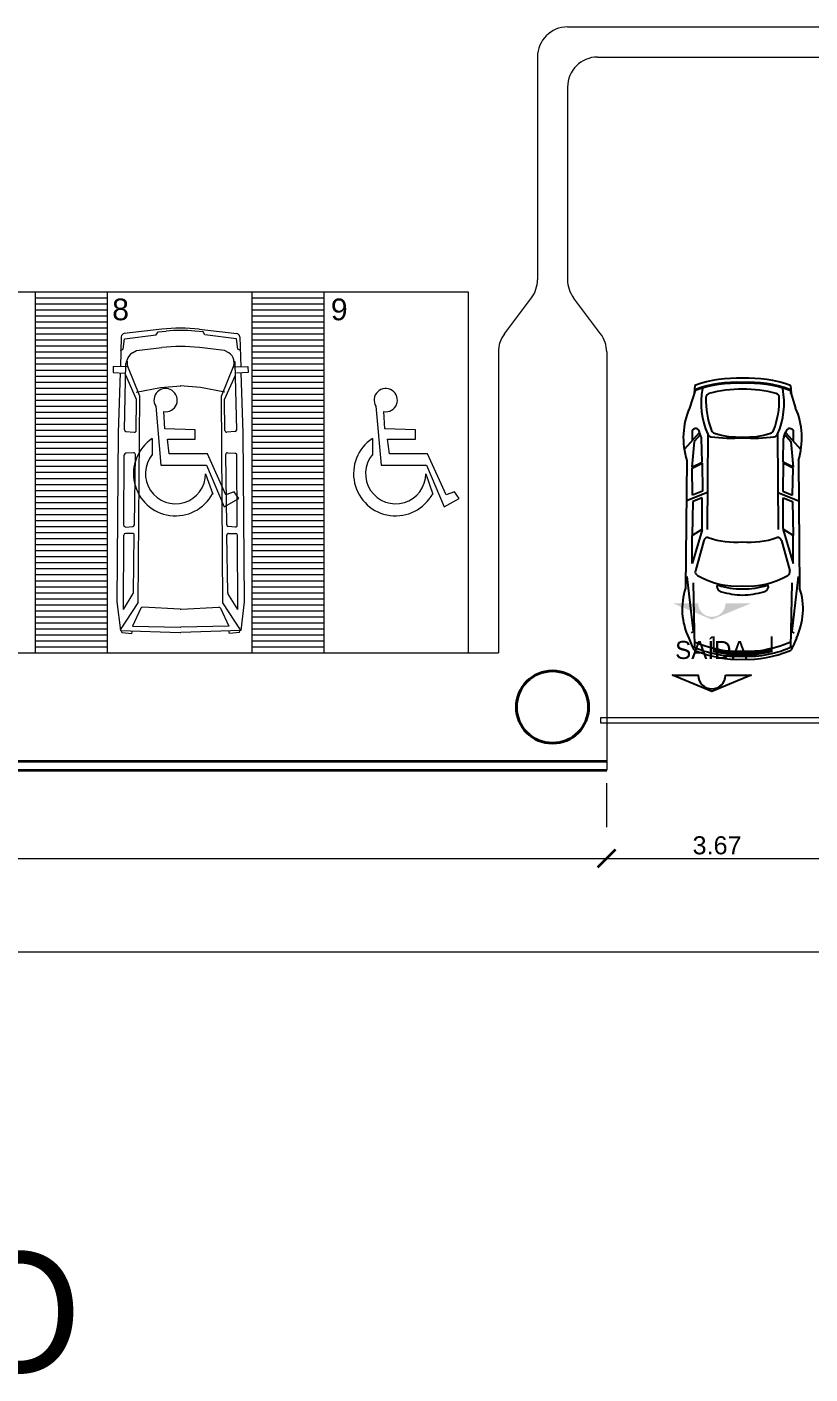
# Model space of a CAD drawing. Header units: inches. Extents: x 13 to 261, y -112 to -47.
# Drawn here: x 67.61 to 80.63, y -111.71 to -89.33 of the extents above; entities that cross this region are included whole.
import ezdxf

# ---------------------------------------------------------------- set-up
doc = ezdxf.new("R2010")
doc.units = ezdxf.units.IN
doc.header["$MEASUREMENT"] = 0
for name, color, linetype, lineweight in [('AUTOS', 6, 'Continuous', 20), ('BANQUETA', 2, 'Continuous', 18), ('CAJONES', 3, 'Continuous', 20), ('COLUMNAS', 20, 'Continuous', 40), ('COTAS', 192, 'Continuous', 13), ('MUROS', 5, 'Continuous', 35), ('puerta', 23, 'Continuous', 9), ('SIMBOLOGIA', 10, 'Continuous', 18), ('TEXTOS', 124, 'Continuous', 30)]:
    doc.layers.add(name, color=color, linetype=linetype, lineweight=lineweight)
doc.styles.add('COTAS', font='ARIALUNI.TTF', dxfattribs={"height": 0.3})
doc.styles.add('TEXTOS', font='ARIALUNI.TTF', dxfattribs={"height": 0.36})

# ---------------------------------------------------------------- blocks, each defined once
blk = doc.blocks.new('_ArchTick')
at = {"color": 0, "linetype": 'ByBlock', "const_width": 0.15}
blk.add_lwpolyline([(-0.5, -0.5), (0.5, 0.5)], dxfattribs=at)

msp = doc.modelspace()

# ---------------------------------------------------------------- hatches: boundary and pattern name
at = {"extrusion": (1.111562275756047e-14, 0.1093617656571585, 0.9940020141892817)}
h = msp.add_hatch(color=256, dxfattribs=at)
edge = h.paths.add_edge_path()
edge.add_line((-79.22729598239961, 99.49816880010367), (-79.65316063399338, 99.49816880010367))
edge.add_line((-79.6531606339935, 99.49816880010364), (-78.99956653276423, 99.77144413966626))
edge.add_line((-78.99956653276412, 99.77144413966629), (-78.34597243153486, 99.4981688001037))
edge.add_line((-78.34597243153497, 99.4981688001037), (-78.77183708312874, 99.4981688001037))
edge.add_arc((-78.99956653276412, 99.49816880010367), 0.2277294496354333, 1.758593271006249e-12, 180.0000000000017)

# ---------------------------------------------------------------- linework, layer by layer
for p, q in [((78.71456161547556, -95.28166050604044), (78.7033968564887, -95.41200242568083)), ((80.305670156981, -95.28166050604044), (80.31683491596786, -95.41200242568083)), ((78.72567920105885, -95.34800323608003), (78.6289697103751, -95.65877395880213)), ((78.72063168921429, -95.4069299342766), (78.7033968564887, -95.41200242568083)), ((80.2945525713973, -95.34800323608003), (80.39126206208145, -95.65877395880213)), ((80.29960008324187, -95.4069299342766), (80.31683491596786, -95.41200242568083)), ((78.69332654620219, -96.0092499267787), (78.66903142504374, -96.02383662598479)), ((80.32690522625437, -96.0092499267787), (80.35120034741281, -96.02383662598479)), ((78.79597763980621, -96.06618060013912), (78.54009671275183, -96.34783693973586)), ((78.70757401871167, -96.21327617896111), (78.66709932977628, -96.64245634031907)), ((78.66903142504374, -96.02383662598479), (78.66903142504374, -96.20591436844784)), ((78.8097981356498, -96.10075481628404), (78.70757401871167, -96.21327617896111)), ((78.79597763980621, -96.06618060013912), (78.79344953256852, -96.05353159347777)), ((78.82367656995993, -96.13547397491921), (78.79597763980621, -96.06618060013912)), ((78.83792866087413, -96.5589395040637), (78.82844099055379, -96.15873971327896)), ((78.92985095533881, -96.09246942743601), (78.92138638166374, -97.67410812036147)), ((80.09038081711775, -96.09246942743601), (80.09884539079243, -97.67410812036147)), ((80.18230311158243, -96.5589395040637), (80.19179078190277, -96.15873971327896)), ((80.19655520249663, -96.13547397491921), (80.22425413265034, -96.06618060013912)), ((80.21043363680675, -96.10075481628404), (80.31265775374489, -96.21327617896111)), ((80.22425413265034, -96.06618060013912), (80.22678223988804, -96.05353159347777)), ((80.22425413265034, -96.06618060013912), (80.48013505970434, -96.34783693973586)), ((80.31265775374489, -96.21327617896111), (80.35313244268028, -96.64245634031907)), ((80.35120034741281, -96.02383662598479), (80.35120034741281, -96.20591436844784)), ((78.58303659092418, -96.52772554263801), (78.56216344597475, -98.65006168598617)), ((78.66709932977628, -96.64245634031907), (78.83792866087413, -96.5589395040637)), ((78.66903142504374, -96.65899087536386), (78.83829290080944, -96.57430352293679)), ((78.6794267452132, -97.10459802494597), (78.66903142504374, -96.65899087536386)), ((78.83829290080944, -96.57430352293679), (78.84188033758663, -97.03891990570627)), ((80.18193887164712, -96.57430352293679), (80.17835143486992, -97.03891990570627)), ((80.35120034741281, -96.65899087536386), (80.18193887164712, -96.57430352293679)), ((80.35313244268028, -96.64245634031907), (80.18230311158243, -96.5589395040637)), ((80.34080502724335, -97.10459802494597), (80.35120034741281, -96.65899087536386)), ((80.43719518153199, -96.52772554263801), (80.45806832648181, -98.65006168598617)), ((78.92462558503823, -97.05932046142527), (78.57534795411243, -97.19912443297711)), ((78.84188033758663, -97.03891990570627), (78.6794267452132, -97.10459802494597)), ((80.09560618741833, -97.05932046142527), (80.44488381834412, -97.19912443297713)), ((80.17835143486992, -97.03891990570627), (80.34080502724335, -97.10459802494597)), ((78.6834511161607, -97.20897272432975), (78.66903142504374, -97.77835410922307)), ((78.83771262459913, -97.1479448685862), (78.6834511161607, -97.20897272432975)), ((78.83829290080944, -97.6627904925124), (78.83771262459913, -97.1479448685862)), ((80.18193887164712, -97.6627904925124), (80.18251914785702, -97.1479448685862)), ((80.18251914785702, -97.1479448685862), (80.33678065629586, -97.20897272432975)), ((80.33678065629586, -97.20897272432975), (80.35120034741281, -97.77835410922307)), ((78.66903142504374, -97.77835410922307), (78.83829290080944, -97.67249506766002)), ((78.66903142504374, -97.77835410922307), (78.83829290080944, -97.67249506766002)), ((78.83553763409469, -97.68180029651938), (78.66903142504374, -98.24413365374839)), ((78.66903142504374, -98.24413365374839), (78.66903142504374, -97.77835410922307)), ((80.35120034741281, -97.77835410922307), (80.18193887164712, -97.67249506766002)), ((80.35120034741281, -97.77835410922307), (80.18193887164712, -97.67249506766002)), ((80.18469413836186, -97.68180029651938), (80.35120034741281, -98.24413365374839)), ((80.35120034741281, -98.24413365374839), (80.35120034741281, -97.77835410922307)), ((78.86406328059718, -97.85954245399799), (78.72572842938085, -98.36133985995774)), ((80.15616849185938, -97.85954245399799), (80.2945033430757, -98.36133985995774)), ((78.58440047128448, -98.45585173687488), (78.69018905554516, -99.37250841180739)), ((80.43583130117206, -98.45585173687488), (80.33004271691101, -99.37250841180739)), ((78.69018905554516, -98.56171077843793), (78.7125423749253, -99.63161987522457)), ((79.08277501780663, -98.62191652006612), (79.08773504168123, -98.64566953192063)), ((79.93745675464955, -98.62191652006612), (79.93249673077533, -98.64566953192063)), ((80.33004271691101, -98.56171077843793), (80.30768939753125, -99.63161987522457)), ((78.69018905554516, -99.37250841180739), (78.65333234870943, -99.39094891625754)), ((80.33004271691101, -99.37250841180739), (80.36689942374713, -99.39094891625754)), ((78.61615001103469, -99.48002685766768), (78.67449930142509, -99.61970516573626)), ((79.02871243882936, -99.45719576423446), (79.02871243882936, -99.71382336433781)), ((79.99151933362681, -99.45719576423446), (79.99151933362681, -99.71382336433781)), ((80.40408176142147, -99.48002685766768), (80.34573247103147, -99.61970516573626))]:
    msp.add_line(p, q)
at = {"extrusion": (1.111562275756047e-14, 0.1093617656571585, 0.9940020141892817), "elevation": -10.94695510099972}
msp.add_lwpolyline([(-79.22729598239971, 99.4981688001036), (-79.65316063399348, 99.49816880010354), (-78.99956653276425, 99.77144413966619), (-78.34597243153496, 99.49816880010363), (-78.77183708312873, 99.49816880010361, 0.9999999999999999), (-79.22729598239971, 99.4981688001036, 1)], format="xyb", dxfattribs=at)
for centre, radius, start, end in [((79.42165231038017, -97.32117412517485), 2.158609055258328, 87.65126094341637, 109.1212136713194), ((79.41862388827434, -97.32736034238333), 2.080902585039005, 87.48003784398637, 109.4955075295661), ((79.41977474117988, -97.3250291679348), 2.09532817335668, 87.52889717231106, 109.3451870170396), ((80.08657444505079, -95.57717706997717), 1.266307800381816, 169.0497881206287, 204.0118166826014), ((79.50742014941768, -97.54940184413992), 2.203254730675876, 89.92989717514443, 104.6594805271035), ((79.59857946207639, -97.32117412517485), 2.158609055258403, 70.87878632868058, 92.34873905658364), ((79.60045703127668, -97.3250291679348), 2.095328173356675, 70.65481298296038, 92.47110282768892), ((79.60160788418222, -97.32736034238333), 2.080902585038946, 70.50449247043389, 92.51996215601362), ((79.51281162303847, -97.54940184413992), 2.203254730675876, 75.34051947289649, 90.07010282485555), ((78.93365732740538, -95.57717706997717), 1.266307800381819, 335.9881833173986, 10.9502118793713), ((80.37148696622683, -95.51262290153646), 1.471984054612518, 178.7774869064193, 200.6341423982248), ((78.96677888495063, -95.48264626647662), 0.06695615729086057, 104.6594805271035, 178.7774869063585), ((78.64874480622973, -95.51262290153646), 1.471984054612518, 339.3658576017752, 1.222513093580666), ((80.05345288750593, -95.48264626647662), 0.06695615729086057, 1.222513093641454, 75.34051947289649), ((79.7512938358657, -96.15379026279045), 1.226642810218345, 156.1994707236835, 197.7488072189011), ((79.26893793659086, -96.15379026279045), 1.226642810218345, 342.251192781099, 23.80052927631654), ((78.72779192807955, -96.06665432078445), 0.06695615729086057, 11.30255374254984, 120.9804465827814), ((80.29243984437662, -96.06665432078445), 0.06695615729086057, 59.01955341721862, 168.6974462574502), ((78.7615036412777, -96.16032661941085), 0.06695615729086057, 1.358075820495342, 21.78827852103915), ((78.99259820739235, -96.06910472416688), 0.06695615729086057, 200.4234274569856, 262.169406322154), ((79.32079208596213, -93.68270841231687), 2.475814513263913, 262.169406322154, 274.3856494176264), ((79.05659201867196, -96.00775386314814), 0.06695615729086057, 200.6341423982248, 259.531500761809), ((79.4424897935249, -94.92323658108397), 1.217283927698185, 250.9126375465333, 273.184701192799), ((79.57774197893166, -94.92323658108397), 1.217283927698184, 266.815298807201, 289.0873624534667), ((79.69943968649405, -93.68270841231687), 2.475814513263913, 265.6143505823736, 277.830593677846), ((79.96363975378459, -96.00775386314814), 0.06695615729086057, 280.468499238191, 339.3658576017752), ((80.0276335650642, -96.06910472416688), 0.06695615729086057, 277.830593677846, 339.5765725430144), ((80.25872813117886, -96.16032661941085), 0.06695615729086057, 158.2117214789608, 178.6419241795047), ((78.77133674351857, -97.6627904925124), 0.06695615729086057, 343.5060438103777, 0), ((78.77133674351857, -97.662790492512), 0.06695615729086057, 343.5060438103777, 0), ((80.24889502893798, -97.662790492512), 0.06695615729086057, 180, 196.4939561896223), ((80.24889502893798, -97.6627904925124), 0.06695615729086057, 180, 196.4939561896223), ((78.92861155544696, -97.8773370378111), 0.06695615729086057, 80.01543126215188, 164.5876029880271), ((79.39132976499121, -96.50356707824038), 1.38344253698794, 250.9691466559588, 274.9256357167795), ((79.62890200746534, -96.50356707824038), 1.383442536987941, 265.0743642832205, 289.0308533440412), ((80.09162021700959, -97.8773370378111), 0.06695615729086057, 15.41239701197288, 99.98456873784814), ((78.79027670423064, -98.37913444377124), 0.06695615729086057, 164.5876029880271, 243.7467041544508), ((79.41922545882191, -97.30796269719046), 1.308957898436574, 239.7932016656094, 273.9816649552109), ((79.60100631363423, -97.30796269719048), 1.308957898436559, 266.0183350447891, 300.206798334338), ((80.22995506822592, -98.37913444377124), 0.06695615729086057, 296.2532958455492, 15.41239701197288), ((79.60170483470962, -98.99918127410427), 1.096599646955786, 161.4358888447664, 206.0074375556281), ((79.09916062660626, -98.61849493246534), 0.01673903932271514, 80.35114842526659, 191.7948253322505), ((79.16966308567983, -98.62856159391592), 0.08369519661357572, 191.794825332191, 263.3967998114687), ((79.50859842398742, -97.31071338578533), 1.353791702940792, 252.5204491794957, 270.0642227308369), ((79.51163334846875, -97.31071338578533), 1.353791702940792, 269.9357772691631, 287.4795508205043), ((79.85056868677673, -98.62856159391592), 0.08369519661357572, 276.6032001885313, 348.205174667809), ((79.92107114585029, -98.61849493246534), 0.01673903932271514, 348.2051746677495, 99.6488515747334), ((79.41852693774653, -98.99918127410427), 1.096599646955755, 333.992562444372, 18.56411115523357), ((79.55632474599568, -97.30911902585473), 1.457491140079979, 254.2228797018667, 268.1831681090222), ((79.46390702646048, -97.30911902585473), 1.457491140079978, 271.8168318909778, 285.7771202981333), ((79.43304425373383, -97.97495092340198), 1.725144596107454, 245.2701498551125, 272.5605676955898), ((79.58718751872233, -97.97495092340198), 1.725144596107455, 267.4394323044102, 294.7298501448875), ((79.43345498315075, -97.9745288195743), 1.809704295196245, 245.1967020135612, 272.4278336070389), ((78.75783848707424, -99.61199374099493), 0.08369519661357572, 185.2865593894454, 251.3205133766999), ((79.44601215026309, -97.97474761163436), 1.859483660487069, 247.3870438905907, 271.9756029565332), ((79.51464386097679, -97.97660544833312), 1.738624912226173, 253.7701233593037, 269.8507819976872), ((79.51663735337944, -97.97649169209375), 1.755594088080773, 253.8635503130757, 269.7871641252678), ((79.51863047961847, -97.97637791203265), 1.772563266627449, 253.9551580093917, 269.7247758932868), ((79.52062325032706, -97.9762641091097), 1.789532447516021, 254.0449993174603, 269.6635819167496), ((79.5867767893054, -97.9745288195743), 1.809704295196244, 267.5721663929611, 294.8032979864388), ((79.50558791147937, -97.97660544833312), 1.738624912226173, 270.1492180023129, 286.2298766406963), ((79.50359441907673, -97.97649169209375), 1.755594088080773, 270.2128358747322, 286.1364496869243), ((79.50160129283769, -97.97637791203265), 1.772563266627448, 270.2752241067132, 286.0448419906083), ((79.57421962219307, -97.97474761163436), 1.859483660487068, 268.0243970434668, 292.6129561094093), ((79.4996085221291, -97.9762641091097), 1.789532447516021, 270.3364180832504, 285.9550006825397), ((80.26239328538232, -99.61199374099493), 0.08369519661357572, 288.6794866233001, 354.7134406105545)]:
    msp.add_arc(centre, radius, start, end)
at = {"layer": 'AUTOS'}
for p, q in [((69.85861933039843, -94.34947830568873), (69.23326670212089, -94.4217863529667)), ((69.2382569685297, -94.50828899820786), (69.76293093291508, -94.44348947581912)), ((69.76293093291508, -94.44348947581912), (69.79340492323979, -94.39122286430404)), ((69.79340492323979, -94.39122286430404), (69.9294760942173, -94.37911982541411)), ((70.54355953858976, -94.39122286430404), (70.407488367609, -94.37911982541411)), ((70.47834519223306, -94.34947830590792), (71.10369781279996, -94.4217863529667)), ((70.57403352891458, -94.44348947581912), (70.54355953858976, -94.39122286430404)), ((71.09870749329991, -94.50828899820786), (70.57403352891458, -94.44348947581912)), ((69.18354855840875, -94.47583481234076), (69.16783317559327, -94.97138741018622)), ((69.21577366941392, -94.67780011263622), (69.2382569685297, -94.50828899820786)), ((69.43792830969687, -94.70301254321092), (69.85636911783348, -94.65427311508614)), ((70.89903620522392, -94.70301254321092), (70.48059534399613, -94.65427311508614)), ((71.12119079241575, -94.67780011263622), (71.09870749329991, -94.50828899820786)), ((71.15341595651535, -94.47583481234076), (71.16913133933087, -94.97138741018622)), ((69.17119962465944, -94.70034637366535), (69.21577366941392, -94.67780011263622)), ((69.28053269350926, -94.87738455250857), (69.28350799577487, -94.8603233284449)), ((69.36790655072639, -94.74180058036026), (69.43792830969687, -94.70301254321092)), ((70.96905796419446, -94.74180058036026), (70.89903620522392, -94.70301254321092)), ((71.05643182141159, -94.87738455250857), (71.05345651914922, -94.8603233284449)), ((71.16576483717017, -94.70034637366535), (71.12119079241575, -94.67780011263622)), ((69.05084305742844, -94.9673214839639), (69.04736867655674, -95.06729088980705)), ((69.04736867655674, -95.06729088980705), (69.24090415259184, -95.07757197043529)), ((69.28312491218719, -94.97539431010799), (69.05084305742844, -94.9673214839639)), ((69.1645943175302, -95.07351820425868), (69.13309271298954, -96.06685716079917)), ((69.23526108542404, -96.0190140528955), (69.26079812378691, -94.91739274292945)), ((69.43647328781071, -95.51698128277266), (69.2562839129061, -95.11212757603468)), ((69.49017117111902, -95.46276974227555), (69.29036690046394, -94.96966883311765)), ((70.84679334380507, -95.46276974227555), (71.04659761445691, -94.96966883311765)), ((70.90049122711338, -95.51698128277266), (71.0806806020147, -95.11212757603468)), ((71.05383960273366, -94.97539431010799), (71.28612145749241, -94.9673214839639)), ((71.10170342949675, -96.0190140528955), (71.07616639113394, -94.91739274292945)), ((71.28959583836411, -95.06729088980705), (71.09606036232896, -95.07757197043529)), ((71.17237019739065, -95.07351820425868), (71.2038718019345, -96.06685716079917)), ((71.28612145749241, -94.9673214839639), (71.28959583836411, -95.06729088980705)), ((69.43109551765792, -95.39633352296522), (69.83743261715847, -95.31762221768554)), ((69.83743261715847, -95.31762221768554), (70.17295117264757, -95.28862899319296)), ((70.49953189776562, -95.31762221768554), (70.16401334227328, -95.28862899319296)), ((70.90586899726293, -95.39633352296522), (70.49953189776562, -95.31762221768554)), ((69.43060033905567, -96.0342759703268), (69.43647328781071, -95.51698128277266)), ((69.46446643828881, -98.89460404336171), (69.49017117111902, -95.46276974227555)), ((70.87249807663198, -98.89460404336171), (70.84679334380507, -95.46276974227555)), ((70.90636417586518, -96.0342759703268), (70.90049122711338, -95.51698128277266)), ((69.13309271298954, -96.06685716079917), (69.11148918445735, -98.87743143827825)), ((69.26039431166629, -96.04712632583676), (69.39953401958724, -96.06190079256888)), ((71.0765702032545, -96.04712632583676), (70.93743049533686, -96.06190079256888)), ((71.2038718019345, -96.06685716079917), (71.2254753304668, -98.87743143827825)), ((69.22573938182848, -97.60753536527343), (69.23275799402779, -96.43660886564615)), ((69.38834355523875, -96.40314761458251), (69.25964663842672, -96.40870251046366)), ((69.40132148813314, -97.59701253687035), (69.4176535083642, -96.43161617713784)), ((70.93564302679096, -97.59701253687035), (70.9193110065566, -96.43161617713784)), ((70.94862095968199, -96.40314761458251), (71.07731787649408, -96.40870251046366)), ((71.11122513309556, -97.60753536527343), (71.104206520893, -96.43660886564615)), ((69.21736504942851, -99.00463887296016), (69.22476288172032, -97.770446467731)), ((69.37050890725698, -97.74128465973465), (69.25257005428568, -97.74251550308068)), ((69.25643786870091, -97.63568437267216), (69.3758213774812, -97.62459933689954)), ((69.38552529201309, -98.72417434495398), (69.39890033221604, -97.76977783175454)), ((70.95143922291095, -98.72417434495398), (70.9380641827081, -97.76977783175454)), ((71.08052664622318, -97.63568437267216), (70.96114313744295, -97.62459933689954)), ((70.96645560766711, -97.74128465973465), (71.08439446063517, -97.74251550308068)), ((71.11959946549558, -99.00463887296016), (71.11220163320047, -97.770446467731)), ((69.11148918445735, -98.87743143827825), (69.1683375051158, -99.35232525502872)), ((69.1722931352482, -99.3444963169919), (69.46446643828881, -98.89460404336171)), ((69.21736504942851, -99.00463887296016), (69.38135060994784, -98.73852265441852)), ((71.1646713796759, -99.3444963169919), (70.87249807663198, -98.89460404336171)), ((71.11959946549558, -99.00463887296016), (70.955613904973, -98.73852265441852)), ((71.2254753304668, -98.87743143827825), (71.16862700980835, -99.35232525502872)), ((69.50714814104509, -98.98374618264126), (69.36769860474533, -99.28549422925894)), ((70.1590319162948, -99.00255315477355), (69.5342318699793, -98.9674779794816)), ((70.17793259862924, -99.00255315477355), (70.80273264494156, -98.9674779794816)), ((70.8298163738757, -98.98374618264126), (70.9692659101787, -99.28549422925894)), ((69.1683375051158, -99.35232525502872), (70.16199297157124, -99.39059738008345)), ((69.18976006581272, -99.38870079595091), (69.18392650963153, -99.35432551670539)), ((69.35678198354572, -99.40645298601768), (69.36709318682472, -99.35998062708487)), ((69.36769860474533, -99.28549422925894), (70.16513421227057, -99.30133223958785)), ((70.9692659101787, -99.28549422925894), (70.17183030265358, -99.30133223958785)), ((71.16862700980835, -99.35232525502872), (70.17497154015666, -99.39059738008345)), ((70.98018253137508, -99.40645298601768), (70.96987132809943, -99.35998062708487)), ((71.14720444911137, -99.38870079595091), (71.15303800529256, -99.35432551670539)), ((69.18976006581272, -99.38870079595091), (69.35678198354572, -99.40645298601768)), ((71.14720444911137, -99.38870079595091), (70.98018253137508, -99.40645298601768))]:
    msp.add_line(p, q, dxfattribs=at)
for centre, radius, start, end in [((69.23972217984829, -94.47761623770114), 0.05620186137579948, 96.5956855256975, 178.1835965731325), ((70.168482260367, -97.0293127730312), 2.697689346038375, 83.40431445399318, 96.59568550539002), ((70.16848223091478, -97.06620074610564), 2.697689346038375, 84.91712364195683, 95.08287635804315), ((71.09724233507245, -94.47761623770114), 0.05620186137579948, 1.816403426867529, 83.40431447430251), ((70.16848223091478, -97.33384644163831), 2.697689346038375, 83.35620246692403, 96.64379753307595), ((69.34507827392412, -94.91934646823375), 0.08430279206369921, 151.4939632242211, 178.6720459181123), ((69.44663151346333, -94.90635048093301), 0.1686055841273984, 170.107684870091, 202.0577694709467), ((69.4496068157257, -94.88928925686932), 0.1686055841273984, 118.9839375270966, 170.107684870091), ((70.88735769919509, -94.88928925686932), 0.1686055841273984, 9.892315129908953, 61.01606247290336), ((70.89033300146076, -94.90635048093301), 0.1686055841273984, 337.9422305290533, 9.892315129908953), ((70.99188624099662, -94.91934646823375), 0.08430279206369921, 1.327954081887704, 28.50603677577891), ((69.26336151130874, -96.01918248873903), 0.02810093068789974, 179.6565693566275, 263.9387940913707), ((69.40250121922963, -96.03395695546791), 0.02810093068789974, 263.9387940913707, 359.3495376454064), ((70.9344632956944, -96.03395695546791), 0.02810093068789974, 180.6504623545935, 276.0612059086293), ((71.07360300361205, -96.01918248873903), 0.02810093068789974, 276.0612059086293, 0.3434306433724773), ((69.26085841991244, -96.43677730148971), 0.02810093068789974, 92.47150180434068, 179.6565693566275), ((69.38955533672458, -96.43122240560857), 0.02810093068789974, 359.197101852829, 92.47150180434068), ((70.94740917819627, -96.43122240560857), 0.02810093068789974, 87.52849819565932, 180.8028981471726), ((71.0761060950116, -96.43677730148971), 0.02810093068789974, 0.3434306433724773, 87.52849819565932), ((69.25286330760503, -97.77061490357457), 0.02810093068789974, 90.59793331129752, 179.6565693566275), ((69.25383980771318, -97.607703801117), 0.02810093068789974, 179.6565693566275, 275.3048356457579), ((69.37080216057632, -97.76938406022526), 0.02810093068789974, 359.197101852829, 90.59793331129752), ((69.37322331649347, -97.59661876534105), 0.02810093068789974, 275.3048356457579, 359.1971018528274), ((70.96374119843057, -97.59661876534105), 0.02810093068789974, 180.8028981471726, 264.695164354242), ((70.96616235434772, -97.76938406022526), 0.02810093068789974, 89.40206668870246, 180.8028981471726), ((71.08312470721086, -97.607703801117), 0.02810093068789974, 264.695164354242, 0.3434306433724773), ((71.08410120731583, -97.77061490357457), 0.02810093068789974, 0.3434306433724773, 89.40206668870246), ((69.35742712037342, -98.72378057342468), 0.02810093068789974, 328.3578837140827, 359.1971018528274), ((70.97953739455062, -98.72378057342468), 0.02810093068789974, 180.8028981471726, 211.6421162859172), ((69.53265681311802, -98.99553473448967), 0.02810093068789974, 86.78688829172482, 155.196500690324), ((70.16848225746207, -98.83421262474491), 0.1686055841273984, 266.7868882917248, 273.2131117082752), ((70.80430770180601, -98.99553473448967), 0.02810093068789974, 24.80349930967604, 93.21311170827518), ((70.16848225746207, -99.13275990023993), 0.1686055841273984, 268.8621879338763, 271.1378120661237), ((70.16848225586227, -99.22211672188135), 0.1686055841273984, 267.7942577649756, 272.2057422350243)]:
    msp.add_arc(centre, radius, start, end, dxfattribs=at)
at = {"layer": 'BANQUETA'}
for p, q in [((76.60070402906558, -89.32680140803981), (86.93729330059614, -89.32680140803978)), ((76.10070402906558, -89.82680140803981), (76.1007040290657, -93.52681223188239)), ((77.10070402906564, -89.82680140803981), (87.29633844144342, -89.82680140803984)), ((76.60070402906564, -90.32680140803981), (76.60070402906564, -93.52681223188247)), ((75.55105140212288, -94.42490669403665), (76.00035665600842, -93.82727483817104)), ((77.15035665600834, -94.4249066940366), (76.70105140212291, -93.82727483817115)), ((75.4507040290656, -94.7253693003253), (75.4507040290656, -99.7268014080397)), ((77.25070402906567, -94.72536930032527), (77.25070402906567, -101.6768014080398)), ((42.45070402906566, -99.7268014080397), (75.4507040290656, -99.7268014080397))]:
    msp.add_line(p, q, dxfattribs=at)
for centre, start, end in [((76.60070402906558, -89.82680140803981), 90, 180), ((77.10070402906564, -90.32680140803981), 90, 180), ((75.6007040290657, -93.52681223188239), 323.0638101065806, 0), ((77.10070402906564, -93.52681223188247), 180, 216.9361898934193), ((75.9507040290656, -94.7253693003253), 143.0638101065806, 180), ((76.75070402906567, -94.72536930032527), 0, 36.93618989342297)]:
    msp.add_arc(centre, 0.5, start, end, dxfattribs=at)
at = {"layer": 'CAJONES'}
for p, q in [((42.55070402906563, -93.7268014080397), (67.75070402906556, -93.7268014080397)), ((67.75070402906556, -93.7268014080397), (67.75070402906556, -99.7268014080397)), ((67.75070402906556, -93.72680140803979), (74.9507040290656, -93.72680140803979)), ((68.9507040290656, -93.7268014080397), (68.9507040290656, -99.7268014080397)), ((71.35070402906558, -93.7268014080397), (71.35070402906558, -99.7268014080397)), ((72.55070402906563, -93.7268014080397), (72.55070402906563, -99.7268014080397)), ((74.9507040290656, -93.7268014080397), (74.9507040290656, -99.7268014080397)), ((67.75070402906556, -93.82680140803978), (68.9507040290656, -93.82680140803978)), ((67.75070402906556, -93.92680140803975), (68.9507040290656, -93.92680140803978)), ((71.35070402906558, -93.82680140803978), (72.55070402906563, -93.82680140803978)), ((71.35070402906558, -93.92680140803978), (72.55070402906563, -93.92680140803978)), ((67.75070402906556, -94.02680140803977), (68.9507040290656, -94.02680140803974)), ((67.75070402906556, -94.12680140803977), (68.9507040290656, -94.12680140803977)), ((67.75070402906556, -94.22680140803976), (68.9507040290656, -94.22680140803976)), ((71.35070402906558, -94.02680140803974), (72.55070402906563, -94.02680140803969)), ((71.35070402906558, -94.12680140803977), (72.55070402906563, -94.12680140803977)), ((71.35070402906558, -94.22680140803976), (72.55070402906563, -94.22680140803976)), ((67.75070402906556, -94.32680140803976), (68.9507040290656, -94.32680140803973)), ((67.75070402906556, -94.42680140803972), (68.9507040290656, -94.42680140803972)), ((71.35070402906558, -94.32680140803973), (72.55070402906563, -94.32680140803967)), ((71.35070402906558, -94.42680140803972), (72.55070402906563, -94.42680140803972)), ((67.75070402906556, -94.52680140803977), (68.9507040290656, -94.52680140803974)), ((67.75070402906556, -94.62680140803974), (68.9507040290656, -94.62680140803974)), ((71.35070402906558, -94.52680140803974), (72.55070402906563, -94.52680140803974)), ((71.35070402906558, -94.62680140803974), (72.55070402906563, -94.62680140803974)), ((67.75070402906556, -94.7268014080397), (68.9507040290656, -94.7268014080397)), ((67.75070402906556, -94.82680140803973), (68.9507040290656, -94.82680140803973)), ((71.35070402906558, -94.7268014080397), (72.55070402906563, -94.7268014080397)), ((71.35070402906558, -94.82680140803973), (72.55070402906563, -94.82680140803973)), ((67.75070402906556, -94.92680140803972), (68.9507040290656, -94.92680140803972)), ((67.75070402906556, -95.02680140803972), (68.9507040290656, -95.02680140803972)), ((71.35070402906558, -94.92680140803972), (72.55070402906563, -94.92680140803972)), ((71.35070402906558, -95.02680140803972), (72.55070402906563, -95.02680140803972)), ((67.75070402906556, -95.12680140803971), (68.9507040290656, -95.12680140803971)), ((67.75070402906556, -95.2268014080397), (68.9507040290656, -95.2268014080397)), ((67.75070402906556, -95.3268014080397), (68.9507040290656, -95.3268014080397)), ((71.35070402906558, -95.12680140803971), (72.55070402906563, -95.12680140803971)), ((71.35070402906558, -95.2268014080397), (72.55070402906563, -95.2268014080397)), ((71.35070402906558, -95.3268014080397), (72.55070402906563, -95.3268014080397)), ((67.75070402906556, -95.42680140803964), (68.9507040290656, -95.42680140803964)), ((67.75070402906556, -95.52680140803963), (68.9507040290656, -95.52680140803963)), ((71.35070402906558, -95.42680140803964), (72.55070402906563, -95.42680140803967)), ((71.35070402906558, -95.52680140803963), (72.55070402906563, -95.52680140803966)), ((67.75070402906556, -95.62680140803968), (68.9507040290656, -95.62680140803971)), ((67.75070402906556, -95.72680140803962), (68.9507040290656, -95.72680140803962)), ((71.35070402906558, -95.62680140803971), (72.55070402906563, -95.62680140803974)), ((71.35070402906558, -95.72680140803962), (72.55070402906563, -95.72680140803965)), ((67.75070402906556, -95.82680140803967), (68.9507040290656, -95.82680140803967)), ((67.75070402906556, -95.92680140803967), (68.9507040290656, -95.9268014080397)), ((71.35070402906558, -95.82680140803967), (72.55070402906563, -95.82680140803967)), ((71.35070402906558, -95.9268014080397), (72.55070402906563, -95.92680140803972)), ((67.75070402906556, -96.0268014080396), (68.9507040290656, -96.0268014080396)), ((67.75070402906556, -96.1268014080396), (68.9507040290656, -96.1268014080396)), ((67.75070402906556, -96.22680140803965), (68.9507040290656, -96.22680140803968)), ((71.35070402906558, -96.0268014080396), (72.55070402906563, -96.02680140803963)), ((71.35070402906558, -96.1268014080396), (72.55070402906563, -96.12680140803963)), ((71.35070402906558, -96.22680140803968), (72.55070402906563, -96.2268014080397)), ((67.75070402906556, -96.32680140803964), (68.9507040290656, -96.32680140803964)), ((67.75070402906556, -96.42680140803964), (68.9507040290656, -96.42680140803964)), ((71.35070402906558, -96.32680140803964), (72.55070402906563, -96.32680140803964)), ((71.35070402906558, -96.42680140803964), (72.55070402906563, -96.42680140803964)), ((67.75070402906556, -96.52680140803963), (68.9507040290656, -96.52680140803966)), ((67.75070402906556, -96.62680140803963), (68.9507040290656, -96.6268014080396)), ((71.35070402906558, -96.52680140803966), (72.55070402906563, -96.52680140803969)), ((71.35070402906558, -96.6268014080396), (72.55070402906563, -96.6268014080396)), ((67.75070402906556, -96.72680140803959), (68.9507040290656, -96.72680140803959)), ((67.75070402906556, -96.82680140803959), (68.9507040290656, -96.82680140803959)), ((71.35070402906558, -96.72680140803959), (72.55070402906563, -96.72680140803959)), ((71.35070402906558, -96.82680140803959), (72.55070402906563, -96.82680140803959)), ((67.75070402906556, -96.92680140803958), (68.9507040290656, -96.92680140803958)), ((67.75070402906556, -97.02680140803957), (68.9507040290656, -97.02680140803957)), ((67.75070402906556, -97.12680140803957), (68.9507040290656, -97.12680140803957)), ((71.35070402906558, -96.92680140803958), (72.55070402906563, -96.92680140803958)), ((71.35070402906558, -97.02680140803957), (72.55070402906563, -97.02680140803957)), ((71.35070402906558, -97.12680140803957), (72.55070402906563, -97.12680140803957)), ((67.75070402906556, -97.22680140803956), (68.9507040290656, -97.22680140803956)), ((67.75070402906556, -97.32680140803956), (68.9507040290656, -97.32680140803956)), ((71.35070402906558, -97.22680140803956), (72.55070402906563, -97.22680140803956)), ((71.35070402906558, -97.32680140803956), (72.55070402906563, -97.32680140803956)), ((67.75070402906556, -97.42680140803955), (68.9507040290656, -97.42680140803955)), ((67.75070402906556, -97.52680140803955), (68.9507040290656, -97.52680140803955)), ((71.35070402906558, -97.42680140803955), (72.55070402906563, -97.42680140803955)), ((71.35070402906558, -97.52680140803955), (72.55070402906563, -97.52680140803955)), ((67.75070402906556, -97.62680140803954), (68.9507040290656, -97.62680140803954)), ((67.75070402906556, -97.72680140803953), (68.9507040290656, -97.72680140803953)), ((71.35070402906558, -97.62680140803954), (72.55070402906563, -97.62680140803954)), ((71.35070402906558, -97.72680140803953), (72.55070402906563, -97.72680140803953)), ((67.75070402906556, -97.82680140803953), (68.9507040290656, -97.82680140803953)), ((67.75070402906556, -97.92680140803952), (68.9507040290656, -97.92680140803952)), ((67.75070402906556, -98.02680140803952), (68.9507040290656, -98.02680140803952)), ((71.35070402906558, -97.82680140803953), (72.55070402906563, -97.82680140803953)), ((71.35070402906558, -97.92680140803952), (72.55070402906563, -97.92680140803952)), ((71.35070402906558, -98.02680140803952), (72.55070402906563, -98.02680140803952)), ((67.75070402906556, -98.12680140803951), (68.9507040290656, -98.12680140803951)), ((67.75070402906556, -98.2268014080395), (68.9507040290656, -98.2268014080395)), ((71.35070402906558, -98.12680140803951), (72.55070402906563, -98.12680140803951)), ((71.35070402906558, -98.2268014080395), (72.55070402906563, -98.2268014080395)), ((67.75070402906556, -98.3268014080395), (68.9507040290656, -98.3268014080395)), ((67.75070402906556, -98.4268014080395), (68.9507040290656, -98.4268014080395)), ((71.35070402906558, -98.3268014080395), (72.55070402906563, -98.32680140803947)), ((71.35070402906558, -98.4268014080395), (72.55070402906563, -98.4268014080395)), ((67.75070402906556, -98.52680140803949), (68.9507040290656, -98.52680140803949)), ((67.75070402906556, -98.62680140803943), (68.9507040290656, -98.62680140803943)), ((71.35070402906558, -98.52680140803949), (72.55070402906563, -98.52680140803949)), ((71.35070402906558, -98.62680140803948), (72.55070402906563, -98.62680140803948)), ((67.75070402906556, -98.72680140803948), (68.9507040290656, -98.72680140803948)), ((67.75070402906556, -98.82680140803947), (68.9507040290656, -98.82680140803947)), ((67.75070402906556, -98.92680140803947), (68.9507040290656, -98.9268014080395)), ((71.35070402906558, -98.72680140803948), (72.55070402906563, -98.72680140803948)), ((71.35070402906558, -98.82680140803947), (72.55070402906563, -98.82680140803947)), ((71.35070402906558, -98.9268014080395), (72.55070402906563, -98.9268014080395)), ((67.75070402906556, -99.02680140803949), (68.9507040290656, -99.02680140803949)), ((67.75070402906556, -99.12680140803948), (68.9507040290656, -99.12680140803948)), ((71.35070402906558, -99.02680140803949), (72.55070402906563, -99.02680140803949)), ((71.35070402906558, -99.12680140803948), (72.55070402906563, -99.12680140803948)), ((67.75070402906556, -99.22680140803945), (68.9507040290656, -99.22680140803948)), ((67.75070402906556, -99.32680140803947), (68.9507040290656, -99.32680140803947)), ((71.35070402906558, -99.22680140803948), (72.55070402906563, -99.22680140803948)), ((71.35070402906558, -99.32680140803947), (72.55070402906563, -99.32680140803947)), ((67.75070402906556, -99.42680140803947), (68.9507040290656, -99.42680140803947)), ((67.75070402906556, -99.52680140803946), (68.9507040290656, -99.52680140803946)), ((71.35070402906558, -99.42680140803947), (72.55070402906563, -99.42680140803947)), ((71.35070402906558, -99.52680140803946), (72.55070402906563, -99.52680140803946)), ((67.75070402906556, -99.62680140803946), (68.9507040290656, -99.62680140803946)), ((71.35070402906558, -99.62680140803946), (72.55070402906563, -99.62680140803946))]:
    msp.add_line(p, q, dxfattribs=at)
at = {"layer": 'COLUMNAS'}
msp.add_circle((76.35070402906564, -100.6268014080397), 0.6, dxfattribs=at)
at = {"layer": 'COTAS', "color": 3}
for p in [(77.25070402906567, -102.6196476879156), (77.25070402906567, -102.516207228748)]:
    msp.add_line(p, (77.25070402906567, -101.891207228748), dxfattribs=at)
at = {"layer": 'COTAS', "color": 1}
for p, q in [((40.75070402906564, -103.141207228748), (77.25070402906567, -103.141207228748)), ((77.25070402906567, -103.141207228748), (80.92011167255941, -103.141207228748)), ((115.8031087282121, -104.6979111361862), (16.85070402906563, -104.6979111361862))]:
    msp.add_line(p, q, dxfattribs=at)
at = {"layer": 'MUROS'}
for p, q in [((40.75070402906567, -101.5268014080397), (77.25070402906567, -101.5268014080397)), ((40.75070402906567, -101.6768014080396), (77.25070402906567, -101.6768014080397))]:
    msp.add_line(p, q, dxfattribs=at)
at = {"layer": 'puerta'}
for p, q in [((81.15320584086652, -100.8072521443777), (77.14920737311394, -100.8072521443777)), ((77.14920737311394, -100.8072521443777), (77.14920737311394, -100.8866272295164)), ((77.14920737311394, -100.8866272295164), (81.15320584086652, -100.8866272295164))]:
    msp.add_line(p, q, dxfattribs=at)
at = {"layer": 'SIMBOLOGIA'}
for p, q in [((69.75504875222146, -95.62881959191773), (69.84266037327598, -96.60646536454277)), ((69.90433634943429, -96.00554761877987), (69.88998646930105, -95.71875580479141)), ((73.41383592250088, -95.62881959191773), (73.50144754355534, -96.60646536454277)), ((73.56312351971366, -96.00554761877987), (73.54877363958042, -95.71875580479141)), ((70.41316213143898, -96.02095579672363), (69.90433634943429, -96.00554761877987)), ((74.0719493017184, -96.02095579672363), (73.56312351971366, -96.00554761877987)), ((69.69765765073112, -96.16227611535064), (69.69797752229397, -96.4402291760814)), ((69.98143111537195, -96.42156770683513), (69.95059312729279, -96.17503733735248)), ((69.95059312729279, -96.17503733735248), (70.41316213143898, -96.17503733735248)), ((70.41316213143898, -96.17503733735248), (70.41316213143898, -96.02095579672363)), ((73.35644482101054, -96.16227611535064), (73.35676469257339, -96.4402291760814)), ((73.6093802975721, -96.17503733735248), (74.0719493017184, -96.17503733735248)), ((73.64021828565126, -96.42156770683513), (73.6093802975721, -96.17503733735248)), ((74.0719493017184, -96.17503733735248), (74.0719493017184, -96.02095579672363)), ((70.61360884969326, -96.42156770683513), (69.98143111537195, -96.42156770683513)), ((70.92198791344373, -97.09952610350811), (70.61360884969326, -96.42156770683513)), ((74.27239601997258, -96.42156770683513), (73.64021828565126, -96.42156770683513)), ((74.5807750837231, -97.09952610350811), (74.27239601997258, -96.42156770683513)), ((69.84266037327598, -96.60646536454277), (70.5981896513934, -96.60646536454277)), ((70.5981896513934, -96.60646536454277), (70.89114992536457, -97.2998319391595)), ((73.50144754355534, -96.60646536454277), (74.25697682167277, -96.60646536454277)), ((74.25697682167277, -96.60646536454277), (74.54993709564394, -97.2998319391595)), ((70.58475232974149, -96.7507726864931), (70.70359652306894, -97.09013017410223)), ((74.24353950002086, -96.7507726864931), (74.3623836933483, -97.09013017410223)), ((71.06075865553964, -97.05330156967685), (70.92198791344373, -97.09952610350811)), ((71.1378534214773, -97.16115857647443), (71.06075865553964, -97.05330156967685)), ((74.71954582581901, -97.05330156967685), (74.5807750837231, -97.09952610350811)), ((74.79664059175661, -97.16115857647443), (74.71954582581901, -97.05330156967685)), ((70.89114992536457, -97.2998319391595), (71.1378534214773, -97.16115857647443)), ((74.54993709564394, -97.2998319391595), (74.79664059175661, -97.16115857647443))]:
    msp.add_line(p, q, dxfattribs=at)
for centre, radius, start, end in [((69.91975513921363, -95.52789529656701), 0.1931680804585478, 261.1349561512837, 211.4979999437203), ((73.57854230949295, -95.52789529656701), 0.1931680804585478, 261.1349561512837, 211.4979999437203), ((70.08475412390294, -96.74943322458475), 0.7, 123.5722797438946, 331.638741788273), ((73.74354129418225, -96.74943322458475), 0.7, 123.5722797438946, 331.638741788273), ((70.08475412390294, -96.74943322458475), 0.5, 140.6740445070569, 359.8465087880763), ((73.74354129418225, -96.74943322458475), 0.5, 140.6740445070569, 359.8465087880763)]:
    msp.add_arc(centre, radius, start, end, dxfattribs=at)

# ---------------------------------------------------------------- block references
at = {"layer": 'COTAS', "color": 1, "xscale": 0.3, "yscale": 0.3, "zscale": 0.3}
msp.add_blockref('_ArchTick', (77.25070402906567, -103.141207228748), dxfattribs=at)
at = {"layer": 'COTAS', "color": 1, "xscale": 0.3, "yscale": 0.3, "zscale": 0.3, "rotation": 180}
msp.add_blockref('_ArchTick', (77.25070402906567, -103.141207228748), dxfattribs=at)

# ---------------------------------------------------------------- texts
at = {"layer": 'COTAS', "color": 1, "insert": (79.08540785081254, -102.9254330131954), "char_height": 0.3, "attachment_point": 5, "style": 'COTAS'}
msp.add_mtext('3.67', dxfattribs=at)
at = {"layer": 'TEXTOS', "style": 'TEXTOS'}
for s, p in [('8', (69.03163306434826, -94.19994858772209)), ('9', (72.66582890921235, -94.19994858772209))]:
    msp.add_text(s, height=0.36, dxfattribs=at).set_placement(p)
at = {"layer": 'TEXTOS', "color": 0}
for s, height, p in [('SAÍDA', 0.3, (78.38911708561909, -99.82788529146535)), ('TÉRREO', 2, (57.36956543044221, -111.6803808203447))]:
    msp.add_text(s, height=height, dxfattribs=at).set_placement(p)

doc.saveas('drawing.dxf')
